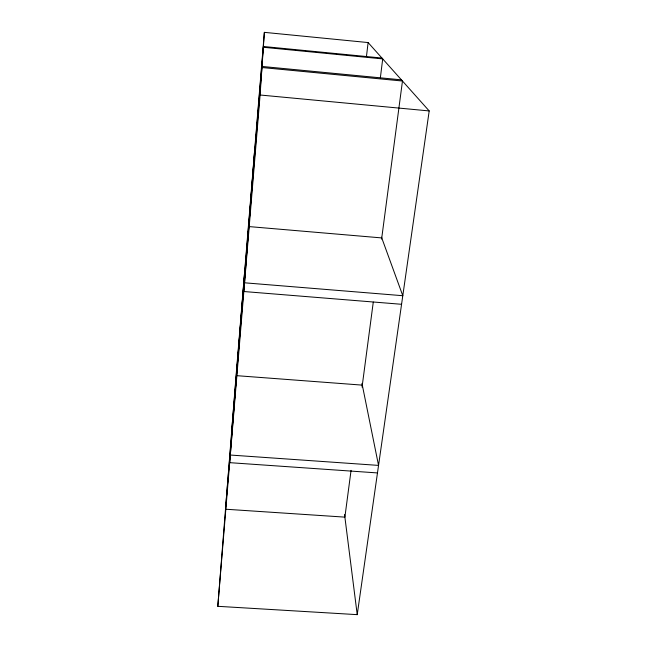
<?xml version="1.0" encoding="UTF-8"?>
<svg xmlns="http://www.w3.org/2000/svg" width="647" height="647" viewBox="0 0 647 647"><rect width="100%" height="100%" fill="white"/><g stroke="black" fill="none" stroke-linecap="round" stroke-linejoin="round"><path stroke-width="0.97" d="M217.804 606.312L260.086 95.004L264.364 32.35L368.111 42.565L429.196 110.936L357.225 614.65L217.804 606.312L236.09 375.583L264.364 32.35M254.449 152.692L243.838 291.522L401.569 304.292M244.889 268.772L229.685 462.662L377.476 472.925M231.489 433.619L263.402 46.495L381.948 58.052M366.445 56.604L368.111 42.565M380.339 77.963L382.709 58.901L263.345 47.271M351.062 470.353L344.883 517.131L225.496 509.213L262.035 66.447L401.423 79.848M362.053 387.1L373.279 302.084M381.601 239.067L402.474 81.029L261.962 67.523M230.316 455.035L378.544 465.403L361.964 383.38M236.527 375.656L362.312 385.127M244.558 282.804L402.798 295.711L381.487 237.19M248.836 226.571L381.754 237.918M260.086 95.004L429.196 110.936M344.56 514.583L357.225 614.65"/></g></svg>
